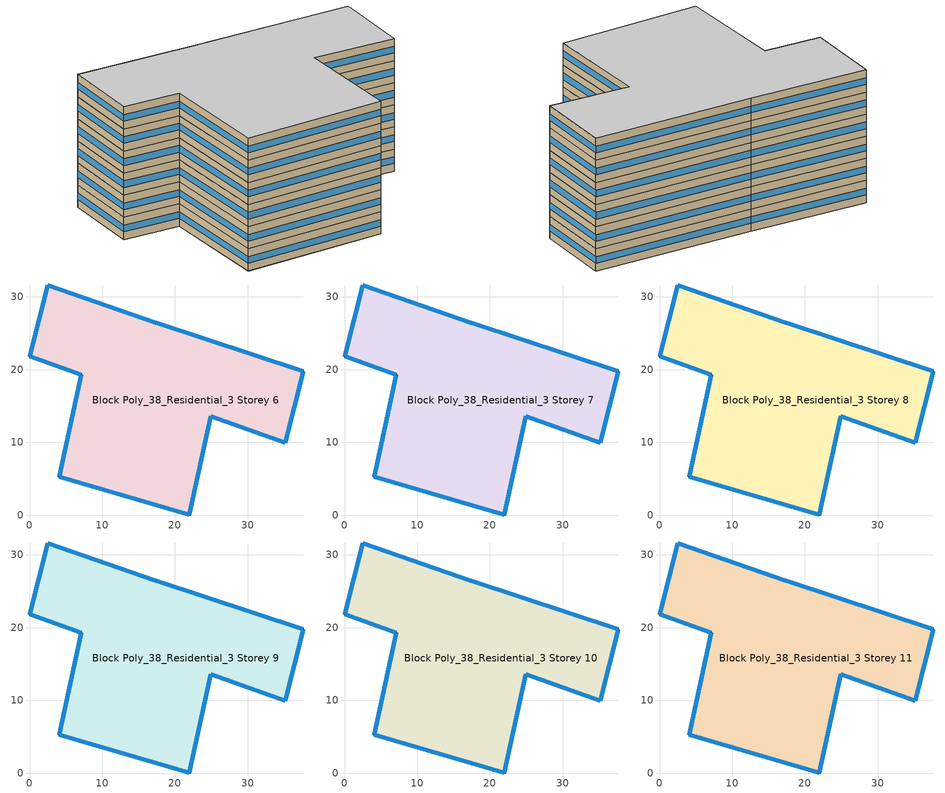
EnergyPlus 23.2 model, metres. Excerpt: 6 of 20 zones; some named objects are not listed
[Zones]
Block Poly_38_Residential_3 Storey 6
 floor to Block Poly_38_Residential_3 Storey 5 (HSCWZ_Residential_1995_FloorSlab): 37.68,19.74 35.17,9.91 24.93,13.6 21.99,0 4.06,5.24 7.11,19.27 0,21.81 2.52,31.64 17.4,26.45 z18
 wall outside (HSCWZ_Residential_1995_ExtWall): 17.4,26.45 2.52,31.64 0,21.81 7.11,19.27 4.06,5.24 21.99,0 24.93,13.6 35.17,9.91 37.68,19.74 17.4,26.45 z18:21
 window (HSCWZ_Residential_1995_Win): 17.39,26.45 2.52,31.64 / 2.51,31.64 0,21.82 / 0,21.81 7.1,19.27 / 7.11,19.27 4.06,5.24 / 4.07,5.23 21.98,0 / 21.99,0.01 24.93,13.59 / 24.94,13.59 35.16,9.91 / 35.17,9.91 37.68,19.74 / 37.67,19.74 17.41,26.45 z19.05:19.95
Block Poly_38_Residential_3 Storey 7
 floor to Block Poly_38_Residential_3 Storey 6 (HSCWZ_Residential_1995_FloorSlab): 37.68,19.74 35.17,9.91 24.93,13.6 21.99,0 4.06,5.24 7.11,19.27 0,21.81 2.52,31.64 17.4,26.45 z21
 wall outside (HSCWZ_Residential_1995_ExtWall): 17.4,26.45 2.52,31.64 0,21.81 7.11,19.27 4.06,5.24 21.99,0 24.93,13.6 35.17,9.91 37.68,19.74 17.4,26.45 z21:24
 window (HSCWZ_Residential_1995_Win): 17.39,26.45 2.52,31.64 / 2.51,31.64 0,21.82 / 0,21.81 7.1,19.27 / 7.11,19.27 4.06,5.24 / 4.07,5.23 21.98,0 / 21.99,0.01 24.93,13.59 / 24.94,13.59 35.16,9.91 / 35.17,9.91 37.68,19.74 / 37.67,19.74 17.41,26.45 z22.05:22.95
Block Poly_38_Residential_3 Storey 8
 floor to Block Poly_38_Residential_3 Storey 7 (HSCWZ_Residential_1995_FloorSlab): 37.68,19.74 35.17,9.91 24.93,13.6 21.99,0 4.06,5.24 7.11,19.27 0,21.81 2.52,31.64 17.4,26.45 z24
 wall outside (HSCWZ_Residential_1995_ExtWall): 17.4,26.45 2.52,31.64 0,21.81 7.11,19.27 4.06,5.24 21.99,0 24.93,13.6 35.17,9.91 37.68,19.74 17.4,26.45 z24:27
 window (HSCWZ_Residential_1995_Win): 17.39,26.45 2.52,31.64 / 2.51,31.64 0,21.82 / 0,21.81 7.1,19.27 / 7.11,19.27 4.06,5.24 / 4.07,5.23 21.98,0 / 21.99,0.01 24.93,13.59 / 24.94,13.59 35.16,9.91 / 35.17,9.91 37.68,19.74 / 37.67,19.74 17.41,26.45 z25.05:25.95
Block Poly_38_Residential_3 Storey 9
 floor to Block Poly_38_Residential_3 Storey 8 (HSCWZ_Residential_1995_FloorSlab): 37.68,19.74 35.17,9.91 24.93,13.6 21.99,0 4.06,5.24 7.11,19.27 0,21.81 2.52,31.64 17.4,26.45 z27
 wall outside (HSCWZ_Residential_1995_ExtWall): 17.4,26.45 2.52,31.64 0,21.81 7.11,19.27 4.06,5.24 21.99,0 24.93,13.6 35.17,9.91 37.68,19.74 17.4,26.45 z27:30
 window (HSCWZ_Residential_1995_Win): 17.39,26.45 2.52,31.64 / 2.51,31.64 0,21.82 / 0,21.81 7.1,19.27 / 7.11,19.27 4.06,5.24 / 4.07,5.23 21.98,0 / 21.99,0.01 24.93,13.59 / 24.94,13.59 35.16,9.91 / 35.17,9.91 37.68,19.74 / 37.67,19.74 17.41,26.45 z28.05:28.95
Block Poly_38_Residential_3 Storey 10
 floor to Block Poly_38_Residential_3 Storey 9 (HSCWZ_Residential_1995_FloorSlab): 37.68,19.74 35.17,9.91 24.93,13.6 21.99,0 4.06,5.24 7.11,19.27 0,21.81 2.52,31.64 17.4,26.45 z30
 wall outside (HSCWZ_Residential_1995_ExtWall): 17.4,26.45 2.52,31.64 0,21.81 7.11,19.27 4.06,5.24 21.99,0 24.93,13.6 35.17,9.91 37.68,19.74 17.4,26.45 z30:33
 window (HSCWZ_Residential_1995_Win): 17.39,26.45 2.52,31.64 / 2.51,31.64 0,21.82 / 0,21.81 7.1,19.27 / 7.11,19.27 4.06,5.24 / 4.07,5.23 21.98,0 / 21.99,0.01 24.93,13.59 / 24.94,13.59 35.16,9.91 / 35.17,9.91 37.68,19.74 / 37.67,19.74 17.41,26.45 z31.05:31.95
Block Poly_38_Residential_3 Storey 11
 floor to Block Poly_38_Residential_3 Storey 10 (HSCWZ_Residential_1995_FloorSlab): 37.68,19.74 35.17,9.91 24.93,13.6 21.99,0 4.06,5.24 7.11,19.27 0,21.81 2.52,31.64 17.4,26.45 z33
 wall outside (HSCWZ_Residential_1995_ExtWall): 17.4,26.45 2.52,31.64 0,21.81 7.11,19.27 4.06,5.24 21.99,0 24.93,13.6 35.17,9.91 37.68,19.74 17.4,26.45 z33:36
 window (HSCWZ_Residential_1995_Win): 17.39,26.45 2.52,31.64 / 2.51,31.64 0,21.82 / 0,21.81 7.1,19.27 / 7.11,19.27 4.06,5.24 / 4.07,5.23 21.98,0 / 21.99,0.01 24.93,13.59 / 24.94,13.59 35.16,9.91 / 35.17,9.91 37.68,19.74 / 37.67,19.74 17.41,26.45 z34.05:34.95
 ceiling to Block Poly_38_Residential_3 Storey 12 (HSCWZ_Residential_1995_FloorSlab): 35.17,9.91 37.68,19.74 17.4,26.45 2.52,31.64 0,21.81 7.11,19.27 4.06,5.24 21.99,0 24.93,13.6 z36
[BUILDING]
shang4hai3shi4_Residential_3_2_4_1995: North Axis=0; Terrain=City; Loads Convergence Tolerance Value=0.04; Temperature Convergence Tolerance Value=0.4; Solar Distribution=FullExterior; Maximum Number of Warmup Days=25; Minimum Number of Warmup Days=1
[Material] Thermal Absorptance=0.9; Solar Absorptance=0.7; Visible Absorptance=0.7
Name | Roughness | Thickness | Conductivity | Density | Specific Heat
Concrete | MediumRough | 0.1 | 1.7 | 2240 | 900
Brick | MediumRough | 0.1 | 0.72 | 1920 | 840
Tile | Smooth | 0.02 | 1.3 | 2200 | 900
[MATERIAL] Roughness=Rough; Conductivity=0.04; Density=40; Specific Heat=1500; Thermal Absorptance=0.9; Solar Absorptance=0.7; Visible Absorptance=0.7
Name | Thickness
Insulation 0.011 | 0.011
Insulation 0.044 | 0.044
[WindowMaterial:SimpleGlazingSystem]
HSCWZ_Residential_1995_Win_material: UFactor=4.725; Solar Heat Gain Coefficient=0.6875
[Construction]
HSCWZ_Residential_1995_FloorSlab: Tile, Concrete, Insulation 0.044, Concrete, Tile
HSCWZ_Residential_1995_Win: HSCWZ_Residential_1995_Win_material
[CONSTRUCTION]
HSCWZ_Residential_1995_ExtWall: Brick, Concrete, Insulation 0.011
[ZONE] Type=1; Multiplier=1; Ceiling Height=autocalculate; Volume=autocalculate; Floor Area=autocalculate; Part of Total Floor Area=Yes
Block Poly_38_Residential_3 Storey 6; Block Poly_38_Residential_3 Storey 7; Block Poly_38_Residential_3 Storey 8; Block Poly_38_Residential_3 Storey 9; Block Poly_38_Residential_3 Storey 10; Block Poly_38_Residential_3 Storey 11
[PEOPLE] Number of People Schedule=People_Schedule; Number of People Calculation Method=Area/Person; Floor Area per Person=18; Fraction Radiant=0.3; Sensible Heat Fraction=autocalculate; Activity Level Schedule=CN_GenericActivityLevel; Carbon Dioxide Generation Rate=3.82e-08; Enable ASHRAE 55 Comfort Warnings=No; Mean Radiant Temperature Calculation Type=ZoneAveraged; Clothing Insulation Calculation Method=ClothingInsulationSchedule; Cold Stress Temperature Threshold=15.56; Heat Stress Temperature Threshold=30
Name | Zone or ZoneList or Space or SpaceList
People_Block Poly_38_Residential_3 Storey 6 | Block Poly_38_Residential_3 Storey 6
People_Block Poly_38_Residential_3 Storey 7 | Block Poly_38_Residential_3 Storey 7
People_Block Poly_38_Residential_3 Storey 8 | Block Poly_38_Residential_3 Storey 8
People_Block Poly_38_Residential_3 Storey 9 | Block Poly_38_Residential_3 Storey 9
People_Block Poly_38_Residential_3 Storey 10 | Block Poly_38_Residential_3 Storey 10
People_Block Poly_38_Residential_3 Storey 11 | Block Poly_38_Residential_3 Storey 11
[LIGHTS] Schedule=Lights_Schedule; Design Level Calculation Method=Watts/Area; Watts per Zone Floor Area=7; Return Air Fraction=0; Fraction Radiant=0; Fraction Visible=0; Fraction Replaceable=1; EndUse Subcategory=General; Return Air Fraction Calculated from Plenum Temperature=No; Return Air Fraction Function of Plenum Temperature Coefficient 1=0; Return Air Fraction Function of Plenum Temperature Coefficient 2=0
Name | Zone or ZoneList or Space or SpaceList
Lights_Block Poly_38_Residential_3 Storey 6 | Block Poly_38_Residential_3 Storey 6
Lights_Block Poly_38_Residential_3 Storey 7 | Block Poly_38_Residential_3 Storey 7
Lights_Block Poly_38_Residential_3 Storey 8 | Block Poly_38_Residential_3 Storey 8
Lights_Block Poly_38_Residential_3 Storey 9 | Block Poly_38_Residential_3 Storey 9
Lights_Block Poly_38_Residential_3 Storey 10 | Block Poly_38_Residential_3 Storey 10
Lights_Block Poly_38_Residential_3 Storey 11 | Block Poly_38_Residential_3 Storey 11
[ELECTRICEQUIPMENT] Schedule=ElectricEquipment_Schedule; Design Level Calculation Method=Watts/Area; Watts per Zone Floor Area=5.5; Fraction Latent=0; Fraction Radiant=0; Fraction Lost=0; EndUse Subcategory=General
Name | Zone or ZoneList or Space or SpaceList
ElectricEquipment_Block Poly_38_Residential_3 Storey 6 | Block Poly_38_Residential_3 Storey 6
ElectricEquipment_Block Poly_38_Residential_3 Storey 7 | Block Poly_38_Residential_3 Storey 7
ElectricEquipment_Block Poly_38_Residential_3 Storey 8 | Block Poly_38_Residential_3 Storey 8
ElectricEquipment_Block Poly_38_Residential_3 Storey 9 | Block Poly_38_Residential_3 Storey 9
ElectricEquipment_Block Poly_38_Residential_3 Storey 10 | Block Poly_38_Residential_3 Storey 10
ElectricEquipment_Block Poly_38_Residential_3 Storey 11 | Block Poly_38_Residential_3 Storey 11
[ZONEINFILTRATION:DESIGNFLOWRATE] Schedule=AirEx_ConditionedTime_Schedule; Design Flow Rate Calculation Method=AirChanges/Hour; Air Changes per Hour=1; Constant Term Coefficient=1; Temperature Term Coefficient=0; Velocity Term Coefficient=0; Velocity Squared Term Coefficient=0
Name | Zone or ZoneList or Space or SpaceList
Infil 7 | Block Poly_38_Residential_3 Storey 6
Infil 8 | Block Poly_38_Residential_3 Storey 7
Infil 9 | Block Poly_38_Residential_3 Storey 8
Infil 10 | Block Poly_38_Residential_3 Storey 9
Infil 11 | Block Poly_38_Residential_3 Storey 10
Infil 12 | Block Poly_38_Residential_3 Storey 11
[HVACTEMPLATE:ZONE:IDEALLOADSAIRSYSTEM] Template Thermostat=HVACTemp; System Availability Schedule=HVAC_ConditionedTime_Schedule; Maximum Heating Supply Air Temperature=50; Minimum Cooling Supply Air Temperature=13; Maximum Heating Supply Air Humidity Ratio=0.0156; Minimum Cooling Supply Air Humidity Ratio=0.0077; Heating Limit=NoLimit; Cooling Limit=NoLimit; Heating Availability Schedule=Heating_Period_Schedule; Cooling Availability Schedule=Cooling_Period_Schedule; Dehumidification Control Type=ConstantSensibleHeatRatio; Cooling Sensible Heat Ratio=0.7; Dehumidification Setpoint=60; Humidification Control Type=None; Humidification Setpoint=30; Outdoor Air Method=None; Outdoor Air Flow Rate per Person=0.00944; Outdoor Air Flow Rate per Zone Floor Area=0; Outdoor Air Flow Rate per Zone=0; Demand Controlled Ventilation Type=None; Outdoor Air Economizer Type=NoEconomizer; Heat Recovery Type=None; Sensible Heat Recovery Effectiveness=0.7; Latent Heat Recovery Effectiveness=0.65
Block Poly_38_Residential_3 Storey 6; Block Poly_38_Residential_3 Storey 7; Block Poly_38_Residential_3 Storey 8; Block Poly_38_Residential_3 Storey 9; Block Poly_38_Residential_3 Storey 10; Block Poly_38_Residential_3 Storey 11
[SCHEDULE:COMPACT]
People_Schedule: Through: 12/31, For: Weekdays, Until: 06:00, 0.98, Until: 07:00, 0.85, Until: 08:00, 0.65, Until: 17:00, 0.1, Until: 19:00, 0.75, Until: 22:00, 0.9, Until: 24:00, 0.95, For: AllOtherDays, Until: 09:00, 0.95, Until: 18:00, 0.6, Until: 24:00, 0.9
Lights_Schedule: Through: 12/31, For: AllDays, Until: 19:00, 0, Until: 24:00, 1
ElectricEquipment_Schedule: Through: 12/31, For: AllDays, Until: 12:00, 0.23, Until: 14:00, 0.69, Until: 20:00, 0.23, Until: 24:00, 1
Heating_Period_Schedule: Through: 04/15, For: AllDays, Until: 24:00, 1, Through: 11/01, For: AllDays, Until: 24:00, 0, Through: 12/31, For: AllDays, Until: 24:00, 1
Cooling_Period_Schedule: Through: 04/15, For: AllDays, Until: 24:00, 0, Through: 10/31, For: AllDays, Until: 24:00, 1, Through: 12/31, For: AllDays, Until: 24:00, 0
HVAC_ConditionedTime_Schedule: Through: 12/31, For: Weekdays, Until: 07:00, 1, Until: 19:00, 0, Until: 24:00, 1, For: AllOtherDays, Until: 24:00, 1
AirEx_ConditionedTime_Schedule: Through: 12/31, For: Weekdays, Until: 08:00, 0.5, Until: 17:00, 0, Until: 24:00, 0.5, For: AllOtherDays, Until: 24:00, 0.5
CN_GenericActivityLevel: Through: 12/31, For: Weekdays, Until: 08:00, 80, Until: 18:00, 120, Until: 24:00, 80, For: AllOtherDays, Until: 24:00, 80
